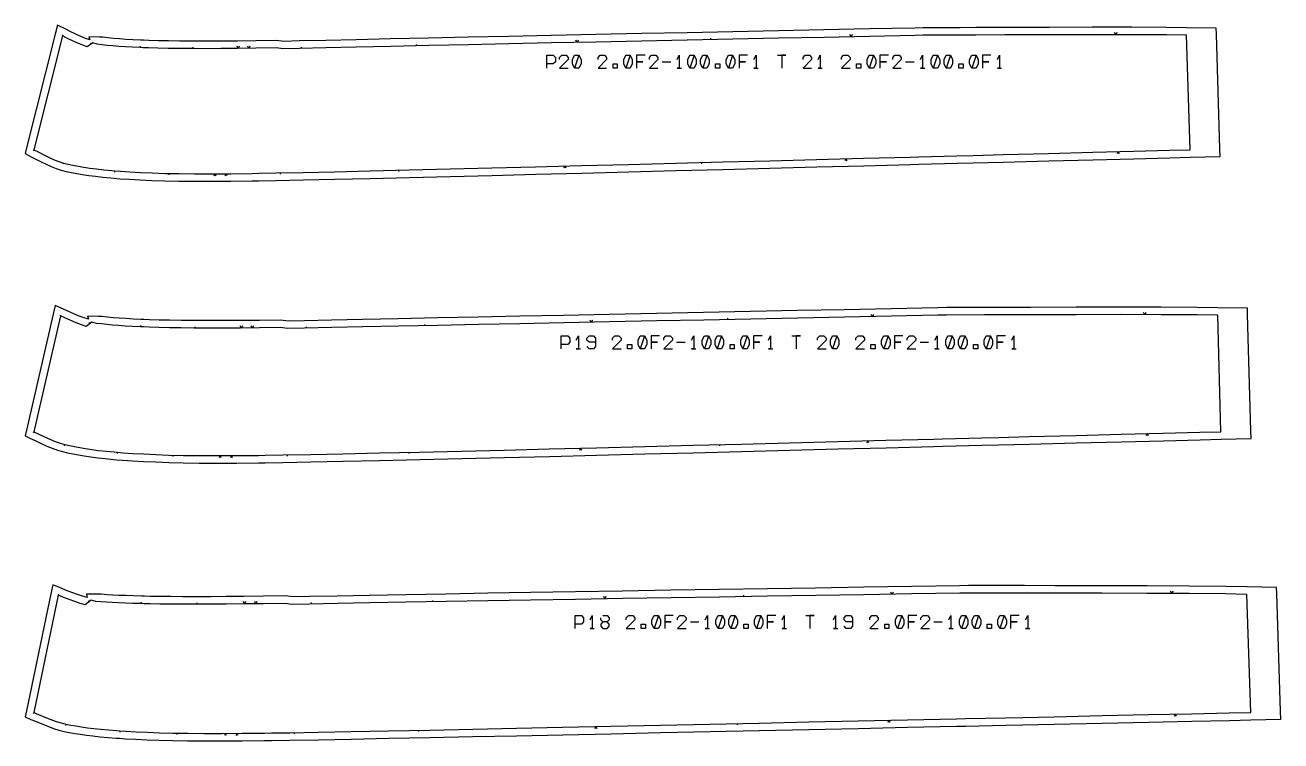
# Model space of a CAD drawing. Header units: metres. Extents: x -12 to 17699, y -154 to 17579.
# Drawn here: x -12 to 1669, y 7928 to 8886 of the extents above; entities that cross this region are included whole.
import ezdxf

# ---------------------------------------------------------------- set-up
doc = ezdxf.new("R2010")
doc.units = ezdxf.units.M

msp = doc.modelspace()

# ---------------------------------------------------------------- linework, layer by layer
at = {"layer": 'Marge'}
for points in [[(-4.631, 8710.421), (1.016, 8707.47), (8.975, 8703.418), (16.342, 8699.812), (23.315, 8696.675), (30.093, 8694.05), (36.776, 8691.97), (43.432, 8690.317), (50.314, 8688.875), (57.444, 8687.486), (65.176, 8686.142), (73.595, 8684.892), (82.677, 8683.72), (92.495, 8682.592), (103.226, 8681.53), (107.317, 8681.2), (115.037, 8680.579), (128.046, 8679.74), (142.347, 8678.976), (158.055, 8678.279), (175.298, 8677.694), (194.253, 8677.292), (215.131, 8677.087), (238.208, 8677.076), (263.799, 8677.254), (292.305, 8677.621), (301.143, 8677.775), (324.336, 8678.182), (360.755, 8678.936), (402.592, 8679.882), (450.216, 8681.005), (502.654, 8682.267), (557.267, 8683.604), (612.975, 8685.012), (671.613, 8686.527), (733.114, 8688.116), (796.132, 8689.74), (859.173, 8691.372), (922.011, 8693.01), (985, 8694.66), (1047.662, 8696.295), (1110.42, 8697.923), (1172.893, 8699.552), (1184.451, 8699.855), (1235.391, 8701.191), (1257.142, 8701.758), (1297.145, 8702.802), (1358.142, 8704.383), (1417.245, 8705.914), (1471.98, 8707.334), (1519.891, 8708.576), (1547.334, 8709.288), (1587.365, 8710.326), (1587.056, 8720.498), (1582.398, 8873.896), (1582.15, 8882.066), (1542.572, 8882.681), (1515.767, 8883.097), (1469.168, 8883.273), (1415.981, 8883.274), (1358.583, 8883.157), (1299.373, 8882.957), (1260.556, 8882.803), (1239.451, 8882.711), (1189.886, 8882.482), (1178.67, 8882.256), (1118.049, 8881.016), (1057.152, 8879.759), (996.346, 8878.517), (935.222, 8877.277), (874.244, 8876.027), (813.069, 8874.757), (751.917, 8873.479), (692.237, 8872.235), (635.333, 8871.049), (581.278, 8869.893), (528.285, 8868.733), (477.404, 8867.611), (431.201, 8866.586), (390.624, 8865.68), (355.326, 8864.896), (334.388, 8864.323), (324.62, 8865.541), (297.08, 8865.147), (272.391, 8864.852), (250.167, 8864.667), (230.095, 8864.599), (211.879, 8864.641), (195.275, 8864.761), (180.15, 8864.934), (166.448, 8865.177), (154.079, 8865.53), (146.56, 8865.846), (142.824, 8866.002), (132.622, 8866.5), (123.236, 8867.075), (114.583, 8867.672), (106.761, 8868.255), (99.617, 8868.939), (92.359, 8869.832), (88.05, 8869.947), (73.504, 8870.54), (74.806, 8866.542), (69.207, 8868.432), (62.999, 8870.979), (56.079, 8874.152), (48.489, 8877.819), (42.956, 8880.592), (31.828, 8886.17), (28.78, 8874.101), (-9.696, 8721.732), (-11.629, 8714.077)], [(-4.295, 8332.744), (1.611, 8329.936), (9.903, 8326.079), (17.555, 8322.641), (24.751, 8319.647), (31.69, 8317.135), (38.504, 8315.132), (45.286, 8313.522), (52.323, 8312.1), (59.636, 8310.721), (67.558, 8309.381), (76.18, 8308.127), (85.485, 8306.942), (95.551, 8305.795), (106.552, 8304.706), (110.737, 8304.364), (118.659, 8303.719), (131.997, 8302.836), (146.666, 8302.02), (162.779, 8301.265), (180.469, 8300.616), (199.916, 8300.143), (221.339, 8299.865), (245.022, 8299.78), (271.288, 8299.885), (300.549, 8300.184), (309.623, 8300.322), (333.428, 8300.684), (370.813, 8301.387), (413.76, 8302.291), (462.644, 8303.377), (516.47, 8304.607), (572.529, 8305.918), (629.713, 8307.316), (689.905, 8308.839), (753.031, 8310.435), (817.715, 8312.064), (882.424, 8313.704), (946.925, 8315.358), (1011.58, 8317.03), (1075.899, 8318.682), (1140.316, 8320.32), (1204.441, 8321.965), (1216.306, 8322.272), (1268.593, 8323.626), (1290.918, 8324.199), (1331.978, 8325.254), (1394.588, 8326.844), (1455.253, 8328.384), (1511.436, 8329.812), (1560.615, 8331.063), (1588.782, 8331.779), (1628.799, 8332.796), (1628.512, 8342.911), (1624.082, 8498.945), (1623.849, 8507.151), (1584.265, 8507.809), (1556.675, 8508.267), (1508.708, 8508.49), (1453.958, 8508.535), (1394.871, 8508.46), (1333.917, 8508.301), (1293.955, 8508.168), (1272.227, 8508.087), (1221.202, 8507.879), (1209.657, 8507.649), (1147.25, 8506.396), (1084.559, 8505.131), (1021.961, 8503.874), (959.038, 8502.617), (896.265, 8501.354), (833.29, 8500.077), (770.336, 8498.797), (708.899, 8497.549), (650.322, 8496.359), (594.678, 8495.212), (540.126, 8494.079), (487.749, 8492.989), (440.187, 8491.999), (398.419, 8491.133), (362.085, 8490.397), (340.496, 8489.861), (330.457, 8491.15), (302.106, 8490.829), (276.69, 8490.609), (253.81, 8490.498), (233.145, 8490.502), (214.39, 8490.609), (197.295, 8490.785), (181.724, 8491.006), (167.616, 8491.29), (154.876, 8491.679), (147.138, 8492.014), (143.28, 8492.18), (132.769, 8492.694), (123.099, 8493.28), (114.178, 8493.88), (106.106, 8494.456), (98.732, 8495.127), (91.248, 8496), (86.758, 8496.093), (71.869, 8496.515), (73.067, 8492.343), (67.185, 8494.193), (60.668, 8496.658), (53.412, 8499.702), (45.449, 8503.208), (39.65, 8505.848), (28.496, 8510.926), (25.759, 8498.98), (-9.748, 8344.009), (-11.539, 8336.19)], [(-3.891, 7956.737), (2.28, 7954.131), (10.944, 7950.562), (18.929, 7947.395), (26.413, 7944.66), (33.586, 7942.395), (40.582, 7940.619), (47.521, 7939.21), (54.731, 7937.971), (62.243, 7936.771), (70.367, 7935.613), (79.196, 7934.54), (88.727, 7933.533), (99.041, 7932.564), (110.306, 7931.653), (114.571, 7931.372), (122.696, 7930.839), (136.346, 7930.123), (151.364, 7929.471), (167.863, 7928.877), (185.971, 7928.381), (205.872, 7928.043), (227.795, 7927.876), (252.036, 7927.876), (278.925, 7928.038), (308.883, 7928.363), (318.165, 7928.499), (342.55, 7928.856), (380.837, 7929.516), (424.825, 7930.342), (474.9, 7931.321), (530.039, 7932.421), (587.465, 7933.586), (646.043, 7934.813), (707.704, 7936.132), (772.375, 7937.516), (838.642, 7938.931), (904.933, 7940.351), (971.011, 7941.777), (1037.247, 7943.215), (1103.141, 7944.639), (1169.136, 7946.056), (1234.83, 7947.475), (1246.983, 7947.739), (1300.55, 7948.902), (1323.423, 7949.396), (1365.488, 7950.305), (1429.63, 7951.681), (1491.781, 7953.015), (1549.337, 7954.251), (1599.719, 7955.333), (1628.577, 7955.952), (1668.679, 7956.813), (1668.341, 7967.245), (1663.221, 8125.353), (1662.966, 8133.218), (1623.454, 8134.056), (1595.129, 8134.657), (1545.885, 8135.105), (1489.677, 8135.399), (1429.015, 8135.587), (1366.437, 8135.695), (1325.409, 8135.744), (1303.103, 8135.761), (1250.717, 8135.788), (1238.864, 8135.603), (1174.798, 8134.59), (1110.442, 8133.557), (1046.183, 8132.541), (981.586, 8131.532), (917.144, 8130.509), (852.495, 8129.464), (787.87, 8128.408), (724.8, 8127.384), (664.664, 8126.407), (607.538, 8125.44), (551.536, 8124.456), (497.767, 8123.497), (448.939, 8122.615), (406.056, 8121.826), (368.749, 8121.128), (346.547, 8120.591), (336.247, 8121.92), (307.13, 8121.57), (281.023, 8121.287), (257.518, 8121.083), (236.285, 8120.966), (217.012, 8120.927), (199.447, 8120.932), (183.449, 8120.973), (168.95, 8121.075), (155.845, 8121.285), (147.898, 8121.496), (143.909, 8121.6), (133.091, 8121.922), (123.136, 8122.314), (113.944, 8122.722), (105.613, 8123.108), (97.999, 8123.589), (90.284, 8124.258), (85.603, 8124.22), (70.54, 8124.195), (71.462, 8119.823), (65.312, 8121.476), (58.502, 8123.71), (50.917, 8126.494), (42.589, 8129.72), (36.522, 8132.16), (25.444, 8136.616), (23.002, 8124.928), (-9.789, 7967.995), (-11.472, 7959.939)]]:
    msp.add_lwpolyline(points, close=True, dxfattribs=at)
at = {"layer": 'Patron'}
for points in [[(0, 8719.284), (5.647, 8716.333), (13.512, 8712.33), (20.737, 8708.795), (27.412, 8705.797), (33.685, 8703.383), (39.716, 8701.528), (45.819, 8700.029), (52.357, 8698.664), (59.354, 8697.302), (66.886, 8695.994), (75.061, 8694.784), (83.955, 8693.638), (93.634, 8692.527), (104.209, 8691.482), (108.119, 8691.168), (115.839, 8690.547), (128.688, 8689.72), (142.881, 8688.961), (158.498, 8688.269), (175.637, 8687.688), (194.465, 8687.289), (215.228, 8687.087), (238.213, 8687.076), (263.729, 8687.254), (292.177, 8687.62), (300.968, 8687.774), (324.161, 8688.18), (360.547, 8688.934), (402.366, 8689.88), (449.98, 8691.002), (502.413, 8692.264), (557.022, 8693.601), (612.722, 8695.009), (671.355, 8696.524), (732.855, 8698.113), (795.874, 8699.737), (858.914, 8701.368), (921.75, 8703.006), (984.738, 8704.657), (1047.401, 8706.292), (1110.161, 8707.92), (1172.633, 8709.548), (1184.189, 8709.851), (1235.129, 8711.187), (1256.882, 8711.755), (1296.884, 8712.798), (1357.883, 8714.379), (1416.986, 8715.911), (1471.72, 8717.33), (1519.632, 8718.573), (1547.075, 8719.284), (1542.417, 8872.682), (1515.729, 8873.097), (1469.168, 8873.273), (1416.002, 8873.274), (1358.616, 8873.157), (1299.413, 8872.957), (1260.599, 8872.803), (1239.497, 8872.711), (1190.088, 8872.484), (1178.874, 8872.258), (1118.255, 8871.019), (1057.356, 8869.761), (996.549, 8868.519), (935.427, 8867.279), (874.451, 8866.029), (813.278, 8864.759), (752.126, 8863.481), (692.446, 8862.237), (635.547, 8861.052), (581.496, 8859.895), (528.505, 8858.736), (477.626, 8857.614), (431.424, 8856.589), (390.846, 8855.683), (355.54, 8854.898), (333.038, 8854.415), (324.763, 8855.542), (297.199, 8855.148), (272.474, 8854.852), (250.2, 8854.667), (230.072, 8854.599), (211.807, 8854.641), (195.16, 8854.762), (179.972, 8854.936), (166.162, 8855.181), (153.659, 8855.539), (146.143, 8855.855), (142.336, 8856.014), (132.01, 8856.518), (122.548, 8857.098), (113.838, 8857.7), (105.802, 8858.301), (98.386, 8859.015), (91.503, 8859.869), (84.986, 8860.429), (79.171, 8862.3), (71.578, 8857.078), (65.4, 8859.185), (58.829, 8861.89), (51.727, 8865.148), (44.008, 8868.879), (38.475, 8871.652)], [(0, 8341.775), (5.906, 8338.966), (14.12, 8335.146), (21.652, 8331.764), (28.588, 8328.881), (35.079, 8326.543), (41.298, 8324.734), (47.577, 8323.256), (54.298, 8321.903), (61.487, 8320.548), (69.223, 8319.242), (77.617, 8318.023), (86.747, 8316.862), (96.682, 8315.731), (107.536, 8314.657), (111.548, 8314.331), (119.47, 8313.686), (132.657, 8312.814), (147.221, 8312.004), (163.247, 8311.254), (180.835, 8310.609), (200.159, 8310.14), (221.468, 8309.865), (245.058, 8309.78), (271.248, 8309.885), (300.447, 8310.183), (309.47, 8310.32), (333.276, 8310.683), (370.625, 8311.385), (413.549, 8312.289), (462.422, 8313.375), (516.242, 8314.604), (572.295, 8315.915), (629.468, 8317.313), (689.652, 8318.836), (752.778, 8320.432), (817.463, 8322.061), (882.17, 8323.701), (946.668, 8325.354), (1011.321, 8327.027), (1075.642, 8328.679), (1140.061, 8330.317), (1204.185, 8331.962), (1216.047, 8332.269), (1268.334, 8333.623), (1290.662, 8334.196), (1331.722, 8335.25), (1394.334, 8336.841), (1455, 8338.381), (1511.181, 8339.809), (1560.36, 8341.06), (1588.528, 8341.776), (1584.099, 8497.81), (1556.629, 8498.267), (1508.7, 8498.49), (1453.971, 8498.535), (1394.897, 8498.46), (1333.95, 8498.301), (1293.992, 8498.168), (1272.268, 8498.087), (1221.401, 8497.881), (1209.857, 8497.651), (1147.452, 8496.398), (1084.759, 8495.133), (1022.161, 8493.876), (959.239, 8492.619), (896.468, 8491.356), (833.493, 8490.08), (770.539, 8488.799), (709.102, 8487.551), (650.528, 8486.361), (594.886, 8485.215), (540.334, 8484.081), (487.957, 8482.991), (440.394, 8482.001), (398.621, 8481.135), (362.276, 8480.399), (339.111, 8479.957), (330.57, 8481.151), (302.193, 8480.829), (276.739, 8480.609), (253.808, 8480.498), (233.088, 8480.502), (214.287, 8480.609), (197.153, 8480.786), (181.522, 8481.008), (167.311, 8481.295), (154.443, 8481.688), (146.708, 8482.024), (142.79, 8482.192), (132.164, 8482.713), (122.427, 8483.302), (113.464, 8483.906), (105.196, 8484.498), (97.562, 8485.196), (90.474, 8486.03), (83.768, 8486.551), (77.759, 8488.434), (70.043, 8482.811), (63.638, 8484.843), (56.798, 8487.437), (49.382, 8490.55), (41.305, 8494.107), (35.507, 8496.747)], [(0, 7965.949), (6.171, 7963.343), (14.752, 7959.809), (22.614, 7956.691), (29.842, 7954.053), (36.584, 7951.935), (43.019, 7950.318), (49.496, 7949.013), (56.418, 7947.827), (63.819, 7946.646), (71.776, 7945.514), (80.401, 7944.467), (89.777, 7943.478), (99.975, 7942.521), (111.111, 7941.621), (115.226, 7941.351), (123.351, 7940.818), (136.869, 7940.109), (151.797, 7939.461), (168.222, 7938.871), (186.244, 7938.378), (206.041, 7938.042), (227.871, 7937.876), (252.036, 7937.876), (278.864, 7938.038), (308.775, 7938.363), (318.018, 7938.498), (342.404, 7938.855), (380.664, 7939.515), (424.637, 7940.34), (474.704, 7941.319), (529.839, 7942.419), (587.263, 7943.584), (645.834, 7944.811), (707.49, 7946.13), (772.161, 7947.514), (838.428, 7948.928), (904.719, 7950.349), (970.795, 7951.775), (1037.03, 7953.213), (1102.925, 7954.637), (1168.921, 7956.054), (1234.614, 7957.472), (1246.766, 7957.736), (1300.333, 7958.899), (1323.207, 7959.394), (1365.272, 7960.303), (1429.416, 7961.679), (1491.566, 7963.012), (1549.122, 7964.248), (1599.505, 7965.33), (1628.362, 7965.95), (1623.242, 8124.058), (1595.039, 8124.658), (1545.833, 8125.105), (1489.646, 8125.399), (1428.997, 8125.587), (1366.425, 8125.695), (1325.401, 8125.744), (1303.097, 8125.761), (1250.873, 8125.789), (1239.022, 8125.604), (1174.959, 8124.591), (1110.6, 8123.558), (1046.339, 8122.542), (981.745, 8121.533), (917.306, 8120.51), (852.658, 8119.465), (788.032, 8118.409), (724.963, 8117.385), (664.833, 8116.408), (607.713, 8115.441), (551.714, 8114.457), (497.948, 8113.499), (449.123, 8112.617), (406.243, 8111.827), (368.935, 8111.13), (345.158, 8110.688), (336.367, 8111.921), (307.238, 8111.57), (281.11, 8111.287), (257.573, 8111.083), (236.306, 8110.966), (217.008, 8110.927), (199.422, 8110.933), (183.378, 8110.973), (168.79, 8111.077), (155.579, 8111.288), (147.635, 8111.499), (143.612, 8111.605), (132.697, 8111.93), (122.692, 8112.323), (113.479, 8112.733), (104.978, 8113.128), (97.124, 8113.627), (89.824, 8114.269), (82.919, 8114.587), (76.702, 8116.319), (68.845, 8110.172), (62.188, 8111.977), (55.054, 8114.323), (47.304, 8117.17), (38.858, 8120.442), (32.79, 8122.883)]]:
    msp.add_lwpolyline(points, close=True, dxfattribs=at)
at = {"layer": 'Repers points'}
for p, q in [((38.475, 8871.652), (39.282, 8873.261)), ((76.622, 8860.547), (75.602, 8862.03)), ((76.622, 8860.547), (75.602, 8862.03)), ((142.873, 8855.992), (142.948, 8857.79)), ((213.425, 8854.637), (213.429, 8856.437)), ((358.235, 8854.958), (358.195, 8856.757)), ((512.045, 8858.373), (512.005, 8860.172)), ((905.897, 8866.674), (905.86, 8868.473)), ((0, 8719.284), (-0.834, 8717.689)), ((39.705, 8701.531), (39.176, 8699.811)), ((39.705, 8701.531), (39.176, 8699.811)), ((108.092, 8691.17), (107.947, 8689.375)), ((180.629, 8687.583), (180.591, 8685.783)), ((329.761, 8688.296), (329.798, 8686.497)), ((488.084, 8691.919), (488.127, 8690.12)), ((893.461, 8702.269), (893.508, 8700.469)), ((35.507, 8496.747), (36.253, 8498.385)), ((75.137, 8486.523), (74.076, 8487.978)), ((75.137, 8486.523), (74.076, 8487.978)), ((928.719, 8492.004), (928.683, 8493.804)), ((143.296, 8482.17), (143.374, 8483.969)), ((215.91, 8480.6), (215.92, 8482.4)), ((364.964, 8480.453), (364.927, 8482.253)), ((523.294, 8483.726), (523.257, 8485.526)), ((0, 8341.776), (-0.773, 8340.15)), ((41.288, 8324.737), (40.785, 8323.008)), ((41.288, 8324.737), (40.785, 8323.008)), ((917.659, 8324.611), (917.705, 8322.811)), ((111.524, 8314.333), (111.378, 8312.539)), ((185.965, 8310.485), (185.921, 8308.685)), ((339.035, 8310.791), (339.069, 8308.991)), ((501.549, 8314.269), (501.59, 8312.469)), ((32.79, 8122.883), (33.462, 8124.553)), ((534.003, 8114.142), (533.971, 8115.941)), ((950.185, 8121.032), (950.156, 8122.832)), ((73.941, 8114.159), (72.832, 8115.577)), ((73.941, 8114.159), (72.832, 8115.577)), ((143.948, 8111.596), (143.995, 8113.395)), ((218.491, 8110.93), (218.488, 8112.73)), ((371.478, 8111.177), (371.445, 8112.977)), ((0, 7965.949), (-0.7, 7964.291)), ((43.011, 7950.32), (42.572, 7948.574)), ((43.011, 7950.32), (42.572, 7948.574)), ((941.117, 7951.135), (941.155, 7949.335)), ((115.206, 7941.352), (115.088, 7939.556)), ((191.508, 7938.288), (191.477, 7936.489)), ((348.319, 7938.957), (348.35, 7937.157)), ((514.81, 7942.119), (514.845, 7940.32))]:
    msp.add_line(p, q, dxfattribs=at)
at = {"layer": 'Repers suspente'}
for p, q in [((1093.582, 8870.509), (1092.021, 8873.478)), ((1095.02, 8873.54), (1093.582, 8870.509)), ((1447.638, 8873.273), (1446.138, 8876.273)), ((1449.138, 8876.273), (1447.638, 8873.273)), ((273.447, 8854.864), (271.911, 8857.846)), ((274.911, 8857.882), (273.447, 8854.864)), ((287.8, 8855.035), (286.264, 8858.017)), ((289.264, 8858.053), (287.8, 8855.035)), ((726.983, 8862.957), (725.42, 8865.925)), ((728.42, 8865.988), (726.983, 8862.957)), ((1086.634, 8707.309), (1085.212, 8704.272)), ((1088.211, 8704.349), (1086.634, 8707.309)), ((1450.989, 8716.792), (1449.567, 8713.755)), ((1452.566, 8713.832), (1450.989, 8716.792)), ((257.181, 8687.209), (255.701, 8684.198)), ((258.701, 8684.219), (257.181, 8687.209)), ((710.763, 8697.542), (709.341, 8694.504)), ((712.34, 8694.582), (710.763, 8697.542)), ((242.406, 8687.106), (240.927, 8684.095)), ((243.927, 8684.116), (242.406, 8687.106)), ((745.998, 8488.3), (744.437, 8491.269)), ((747.436, 8491.33), (745.998, 8488.3)), ((1121.919, 8495.883), (1120.359, 8498.852)), ((1123.359, 8498.913), (1121.919, 8495.883)), ((1486.376, 8498.508), (1484.879, 8501.509)), ((1487.879, 8501.507), (1486.376, 8498.508)), ((277.691, 8480.617), (276.165, 8483.604)), ((279.165, 8483.63), (277.691, 8480.617)), ((292.465, 8480.745), (290.939, 8483.732)), ((293.939, 8483.758), (292.465, 8480.745)), ((1489.947, 8339.269), (1488.524, 8336.232)), ((1491.523, 8336.308), (1489.947, 8339.269)), ((731.612, 8319.897), (730.188, 8316.86)), ((733.187, 8316.936), (731.612, 8319.897)), ((1115.946, 8329.704), (1114.523, 8326.667)), ((1117.522, 8326.743), (1115.946, 8329.704)), ((249.37, 8309.798), (247.882, 8306.792)), ((250.882, 8306.804), (249.37, 8309.798)), ((264.534, 8309.858), (263.047, 8306.852)), ((266.046, 8306.865), (264.534, 8309.858)), ((764.102, 8118.021), (762.554, 8120.996)), ((765.553, 8121.045), (764.102, 8118.021)), ((1148.513, 8124.166), (1146.965, 8127.142)), ((1149.964, 8127.19), (1148.513, 8124.166)), ((1522.622, 8125.226), (1521.137, 8128.234)), ((1524.137, 8128.218), (1522.622, 8125.226)), ((281.901, 8111.296), (280.369, 8114.279)), ((283.369, 8114.312), (281.901, 8111.296)), ((297.065, 8111.46), (295.533, 8114.444)), ((298.532, 8114.476), (297.065, 8111.46)), ((1144.265, 7955.524), (1142.83, 7952.493)), ((1145.829, 7952.557), (1144.265, 7955.524)), ((1527.434, 7963.783), (1525.999, 7960.751)), ((1528.998, 7960.816), (1527.434, 7963.783)), ((256.465, 7937.903), (254.983, 7934.894)), ((257.983, 7934.912), (256.465, 7937.903)), ((271.999, 7937.997), (270.517, 7934.988)), ((273.517, 7935.006), (271.999, 7937.997)), ((752.033, 7947.083), (750.598, 7944.052)), ((753.597, 7944.116), (752.033, 7947.083))]:
    msp.add_line(p, q, dxfattribs=at)
at = {"layer": 'Text'}
for p, q in [((686.479, 8828.645), (686.479, 8845.787)), ((686.479, 8845.787), (695.05, 8845.787)), ((695.05, 8845.787), (697.907, 8842.93)), ((697.907, 8842.93), (697.907, 8837.216)), ((703.621, 8842.93), (706.479, 8845.787)), ((703.621, 8840.073), (703.621, 8842.93)), ((715.05, 8840.073), (703.621, 8828.645)), ((706.479, 8845.787), (712.193, 8845.787)), ((712.193, 8845.787), (715.05, 8842.93)), ((715.05, 8842.93), (715.05, 8840.073)), ((720.764, 8840.073), (723.621, 8845.787)), ((720.764, 8834.359), (720.764, 8840.073)), ((723.621, 8845.787), (729.336, 8845.787)), ((729.336, 8845.787), (723.621, 8828.645)), ((729.336, 8845.787), (732.193, 8840.073)), ((732.193, 8840.073), (732.193, 8834.359)), ((755.05, 8842.93), (757.907, 8845.787)), ((755.05, 8840.073), (755.05, 8842.93)), ((766.479, 8840.073), (755.05, 8828.645)), ((757.907, 8845.787), (763.621, 8845.787)), ((763.621, 8845.787), (766.479, 8842.93)), ((766.479, 8842.93), (766.479, 8840.073)), ((789.336, 8840.073), (792.193, 8845.787)), ((789.336, 8834.359), (789.336, 8840.073)), ((792.193, 8845.787), (797.907, 8845.787)), ((797.907, 8845.787), (792.193, 8828.645)), ((797.907, 8845.787), (800.764, 8840.073)), ((800.764, 8840.073), (800.764, 8834.359)), ((817.907, 8845.787), (806.479, 8845.787)), ((806.479, 8845.787), (806.479, 8837.216)), ((823.621, 8842.93), (826.479, 8845.787)), ((823.621, 8840.073), (823.621, 8842.93)), ((835.05, 8840.073), (823.621, 8828.645)), ((826.479, 8845.787), (832.193, 8845.787)), ((832.193, 8845.787), (835.05, 8842.93)), ((835.05, 8842.93), (835.05, 8840.073)), ((860.764, 8840.073), (863.621, 8845.787)), ((863.621, 8845.787), (863.621, 8828.645)), ((875.05, 8840.073), (877.907, 8845.787)), ((875.05, 8834.359), (875.05, 8840.073)), ((877.907, 8845.787), (883.621, 8845.787)), ((883.621, 8845.787), (877.907, 8828.645)), ((883.621, 8845.787), (886.479, 8840.073)), ((886.479, 8840.073), (886.479, 8834.359)), ((892.193, 8840.073), (895.05, 8845.787)), ((892.193, 8834.359), (892.193, 8840.073)), ((895.05, 8845.787), (900.764, 8845.787)), ((900.764, 8845.787), (895.05, 8828.645)), ((900.764, 8845.787), (903.621, 8840.073)), ((903.621, 8840.073), (903.621, 8834.359)), ((926.479, 8840.073), (929.336, 8845.787)), ((926.479, 8834.359), (926.479, 8840.073)), ((929.336, 8845.787), (935.05, 8845.787)), ((935.05, 8845.787), (929.336, 8828.645)), ((935.05, 8845.787), (937.907, 8840.073)), ((937.907, 8840.073), (937.907, 8834.359)), ((955.05, 8845.787), (943.621, 8845.787)), ((943.621, 8845.787), (943.621, 8837.216)), ((963.621, 8840.073), (966.479, 8845.787)), ((966.479, 8845.787), (966.479, 8828.645)), ((995.05, 8845.787), (1006.479, 8845.787)), ((1006.479, 8845.787), (1000.764, 8845.787)), ((1000.764, 8845.787), (1000.764, 8828.645)), ((1029.336, 8842.93), (1032.193, 8845.787)), ((1029.336, 8840.073), (1029.336, 8842.93)), ((1040.764, 8840.073), (1029.336, 8828.645)), ((1032.193, 8845.787), (1037.907, 8845.787)), ((1037.907, 8845.787), (1040.764, 8842.93)), ((1040.764, 8842.93), (1040.764, 8840.073)), ((1049.336, 8840.073), (1052.193, 8845.787)), ((1052.193, 8845.787), (1052.193, 8828.645)), ((1080.764, 8842.93), (1083.621, 8845.787)), ((1080.764, 8840.073), (1080.764, 8842.93)), ((1092.193, 8840.073), (1080.764, 8828.645)), ((1083.621, 8845.787), (1089.336, 8845.787)), ((1089.336, 8845.787), (1092.193, 8842.93)), ((1092.193, 8842.93), (1092.193, 8840.073)), ((1115.05, 8840.073), (1117.907, 8845.787)), ((1115.05, 8834.359), (1115.05, 8840.073)), ((1117.907, 8845.787), (1123.621, 8845.787)), ((1123.621, 8845.787), (1117.907, 8828.645)), ((1123.621, 8845.787), (1126.479, 8840.073)), ((1126.479, 8840.073), (1126.479, 8834.359)), ((1143.621, 8845.787), (1132.193, 8845.787)), ((1132.193, 8845.787), (1132.193, 8837.216)), ((1149.336, 8842.93), (1152.193, 8845.787)), ((1149.336, 8840.073), (1149.336, 8842.93)), ((1160.764, 8840.073), (1149.336, 8828.645)), ((1152.193, 8845.787), (1157.907, 8845.787)), ((1157.907, 8845.787), (1160.764, 8842.93)), ((1160.764, 8842.93), (1160.764, 8840.073)), ((1186.479, 8840.073), (1189.336, 8845.787)), ((1189.336, 8845.787), (1189.336, 8828.645)), ((1200.764, 8840.073), (1203.621, 8845.787)), ((1200.764, 8834.359), (1200.764, 8840.073)), ((1203.621, 8845.787), (1209.336, 8845.787)), ((1209.336, 8845.787), (1203.621, 8828.645)), ((1209.336, 8845.787), (1212.193, 8840.073)), ((1212.193, 8840.073), (1212.193, 8834.359)), ((1217.907, 8840.073), (1220.764, 8845.787)), ((1217.907, 8834.359), (1217.907, 8840.073)), ((1220.764, 8845.787), (1226.479, 8845.787)), ((1226.479, 8845.787), (1220.764, 8828.645)), ((1226.479, 8845.787), (1229.336, 8840.073)), ((1229.336, 8840.073), (1229.336, 8834.359)), ((1252.193, 8840.073), (1255.05, 8845.787)), ((1252.193, 8834.359), (1252.193, 8840.073)), ((1255.05, 8845.787), (1260.764, 8845.787)), ((1260.764, 8845.787), (1255.05, 8828.645)), ((1260.764, 8845.787), (1263.621, 8840.073)), ((1263.621, 8840.073), (1263.621, 8834.359)), ((1280.764, 8845.787), (1269.336, 8845.787)), ((1269.336, 8845.787), (1269.336, 8837.216)), ((1289.336, 8840.073), (1292.193, 8845.787)), ((1292.193, 8845.787), (1292.193, 8828.645)), ((695.05, 8834.359), (686.479, 8834.359)), ((697.907, 8837.216), (695.05, 8834.359)), ((703.621, 8828.645), (715.05, 8828.645)), ((723.621, 8828.645), (720.764, 8834.359)), ((729.336, 8828.645), (723.621, 8828.645)), ((732.193, 8834.359), (729.336, 8828.645)), ((755.05, 8828.645), (766.479, 8828.645)), ((775.05, 8834.359), (780.764, 8834.359)), ((775.05, 8828.645), (775.05, 8834.359)), ((780.764, 8828.645), (775.05, 8828.645)), ((780.764, 8834.359), (780.764, 8828.645)), ((792.193, 8828.645), (789.336, 8834.359)), ((797.907, 8828.645), (792.193, 8828.645)), ((800.764, 8834.359), (797.907, 8828.645)), ((806.479, 8837.216), (815.05, 8837.216)), ((815.05, 8837.216), (806.479, 8837.216)), ((806.479, 8837.216), (806.479, 8828.645)), ((823.621, 8828.645), (835.05, 8828.645)), ((840.764, 8837.216), (852.193, 8837.216)), ((863.621, 8828.645), (860.764, 8828.645)), ((860.764, 8828.645), (866.479, 8828.645)), ((877.907, 8828.645), (875.05, 8834.359)), ((883.621, 8828.645), (877.907, 8828.645)), ((886.479, 8834.359), (883.621, 8828.645)), ((895.05, 8828.645), (892.193, 8834.359)), ((900.764, 8828.645), (895.05, 8828.645)), ((903.621, 8834.359), (900.764, 8828.645)), ((912.193, 8834.359), (917.907, 8834.359)), ((912.193, 8828.645), (912.193, 8834.359)), ((917.907, 8828.645), (912.193, 8828.645)), ((917.907, 8834.359), (917.907, 8828.645)), ((929.336, 8828.645), (926.479, 8834.359)), ((935.05, 8828.645), (929.336, 8828.645)), ((937.907, 8834.359), (935.05, 8828.645)), ((943.621, 8837.216), (952.193, 8837.216)), ((952.193, 8837.216), (943.621, 8837.216)), ((943.621, 8837.216), (943.621, 8828.645)), ((966.479, 8828.645), (963.621, 8828.645)), ((963.621, 8828.645), (969.336, 8828.645)), ((1029.336, 8828.645), (1040.764, 8828.645)), ((1052.193, 8828.645), (1049.336, 8828.645)), ((1049.336, 8828.645), (1055.05, 8828.645)), ((1080.764, 8828.645), (1092.193, 8828.645)), ((1100.764, 8834.359), (1106.479, 8834.359)), ((1100.764, 8828.645), (1100.764, 8834.359)), ((1106.479, 8828.645), (1100.764, 8828.645)), ((1106.479, 8834.359), (1106.479, 8828.645)), ((1117.907, 8828.645), (1115.05, 8834.359)), ((1123.621, 8828.645), (1117.907, 8828.645)), ((1126.479, 8834.359), (1123.621, 8828.645)), ((1132.193, 8837.216), (1140.764, 8837.216)), ((1140.764, 8837.216), (1132.193, 8837.216)), ((1132.193, 8837.216), (1132.193, 8828.645)), ((1149.336, 8828.645), (1160.764, 8828.645)), ((1166.479, 8837.216), (1177.907, 8837.216)), ((1189.336, 8828.645), (1186.479, 8828.645)), ((1186.479, 8828.645), (1192.193, 8828.645)), ((1203.621, 8828.645), (1200.764, 8834.359)), ((1209.336, 8828.645), (1203.621, 8828.645)), ((1212.193, 8834.359), (1209.336, 8828.645)), ((1220.764, 8828.645), (1217.907, 8834.359)), ((1226.479, 8828.645), (1220.764, 8828.645)), ((1229.336, 8834.359), (1226.479, 8828.645)), ((1237.907, 8834.359), (1243.621, 8834.359)), ((1237.907, 8828.645), (1237.907, 8834.359)), ((1243.621, 8828.645), (1237.907, 8828.645)), ((1243.621, 8834.359), (1243.621, 8828.645)), ((1255.05, 8828.645), (1252.193, 8834.359)), ((1260.764, 8828.645), (1255.05, 8828.645)), ((1263.621, 8834.359), (1260.764, 8828.645)), ((1269.336, 8837.216), (1277.907, 8837.216)), ((1277.907, 8837.216), (1269.336, 8837.216)), ((1269.336, 8837.216), (1269.336, 8828.645)), ((1292.193, 8828.645), (1289.336, 8828.645)), ((1289.336, 8828.645), (1295.05, 8828.645)), ((705.852, 8452.953), (705.852, 8470.096)), ((705.852, 8470.096), (714.423, 8470.096)), ((714.423, 8470.096), (717.281, 8467.239)), ((725.852, 8464.382), (728.709, 8470.096)), ((728.709, 8470.096), (728.709, 8452.953)), ((740.138, 8467.239), (742.995, 8470.096)), ((742.995, 8470.096), (748.709, 8470.096)), ((748.709, 8470.096), (751.566, 8467.239)), ((774.423, 8467.239), (777.281, 8470.096)), ((777.281, 8470.096), (782.995, 8470.096)), ((782.995, 8470.096), (785.852, 8467.239)), ((808.709, 8464.382), (811.566, 8470.096)), ((811.566, 8470.096), (817.281, 8470.096)), ((817.281, 8470.096), (811.566, 8452.953)), ((817.281, 8470.096), (820.138, 8464.382)), ((837.281, 8470.096), (825.852, 8470.096)), ((825.852, 8470.096), (825.852, 8461.525)), ((842.995, 8467.239), (845.852, 8470.096)), ((845.852, 8470.096), (851.566, 8470.096)), ((851.566, 8470.096), (854.423, 8467.239)), ((880.138, 8464.382), (882.995, 8470.096)), ((882.995, 8470.096), (882.995, 8452.953)), ((894.423, 8464.382), (897.281, 8470.096)), ((897.281, 8470.096), (902.995, 8470.096)), ((902.995, 8470.096), (897.281, 8452.953)), ((902.995, 8470.096), (905.852, 8464.382)), ((911.566, 8464.382), (914.423, 8470.096)), ((914.423, 8470.096), (920.138, 8470.096)), ((920.138, 8470.096), (914.423, 8452.953)), ((920.138, 8470.096), (922.995, 8464.382)), ((945.852, 8464.382), (948.709, 8470.096)), ((948.709, 8470.096), (954.423, 8470.096)), ((954.423, 8470.096), (948.709, 8452.953)), ((954.423, 8470.096), (957.281, 8464.382)), ((974.423, 8470.096), (962.995, 8470.096)), ((962.995, 8470.096), (962.995, 8461.525)), ((982.995, 8464.382), (985.852, 8470.096)), ((985.852, 8470.096), (985.852, 8452.953)), ((1014.423, 8470.096), (1025.852, 8470.096)), ((1025.852, 8470.096), (1020.138, 8470.096)), ((1020.138, 8470.096), (1020.138, 8452.953)), ((1048.709, 8467.239), (1051.566, 8470.096)), ((1051.566, 8470.096), (1057.281, 8470.096)), ((1057.281, 8470.096), (1060.138, 8467.239)), ((1065.852, 8464.382), (1068.709, 8470.096)), ((1068.709, 8470.096), (1074.423, 8470.096)), ((1074.423, 8470.096), (1068.709, 8452.953)), ((1074.423, 8470.096), (1077.281, 8464.382)), ((1100.138, 8467.239), (1102.995, 8470.096)), ((1102.995, 8470.096), (1108.709, 8470.096)), ((1108.709, 8470.096), (1111.566, 8467.239)), ((1134.423, 8464.382), (1137.281, 8470.096)), ((1137.281, 8470.096), (1142.995, 8470.096)), ((1142.995, 8470.096), (1137.281, 8452.953)), ((1142.995, 8470.096), (1145.852, 8464.382)), ((1162.995, 8470.096), (1151.566, 8470.096)), ((1151.566, 8470.096), (1151.566, 8461.525)), ((1168.709, 8467.239), (1171.566, 8470.096)), ((1171.566, 8470.096), (1177.281, 8470.096)), ((1177.281, 8470.096), (1180.138, 8467.239)), ((1205.852, 8464.382), (1208.709, 8470.096)), ((1208.709, 8470.096), (1208.709, 8452.953)), ((1220.138, 8464.382), (1222.995, 8470.096)), ((1222.995, 8470.096), (1228.709, 8470.096)), ((1228.709, 8470.096), (1222.995, 8452.953)), ((1228.709, 8470.096), (1231.566, 8464.382)), ((1237.281, 8464.382), (1240.138, 8470.096)), ((1240.138, 8470.096), (1245.852, 8470.096)), ((1245.852, 8470.096), (1240.138, 8452.953)), ((1245.852, 8470.096), (1248.709, 8464.382)), ((1271.566, 8464.382), (1274.423, 8470.096)), ((1274.423, 8470.096), (1280.138, 8470.096)), ((1280.138, 8470.096), (1274.423, 8452.953)), ((1280.138, 8470.096), (1282.995, 8464.382)), ((1300.138, 8470.096), (1288.709, 8470.096)), ((1288.709, 8470.096), (1288.709, 8461.525)), ((1308.709, 8464.382), (1311.566, 8470.096)), ((1311.566, 8470.096), (1311.566, 8452.953)), ((714.423, 8458.667), (705.852, 8458.667)), ((717.281, 8461.525), (714.423, 8458.667)), ((717.281, 8467.239), (717.281, 8461.525)), ((728.709, 8452.953), (725.852, 8452.953)), ((725.852, 8452.953), (731.566, 8452.953)), ((740.138, 8464.382), (740.138, 8467.239)), ((742.995, 8461.525), (740.138, 8464.382)), ((742.995, 8452.953), (740.138, 8455.81)), ((751.566, 8461.525), (742.995, 8461.525)), ((748.709, 8452.953), (742.995, 8452.953)), ((751.566, 8455.81), (748.709, 8452.953)), ((751.566, 8467.239), (751.566, 8455.81)), ((774.423, 8464.382), (774.423, 8467.239)), ((785.852, 8464.382), (774.423, 8452.953)), ((774.423, 8452.953), (785.852, 8452.953)), ((785.852, 8467.239), (785.852, 8464.382)), ((794.423, 8458.667), (800.138, 8458.667)), ((794.423, 8452.953), (794.423, 8458.667)), ((800.138, 8452.953), (794.423, 8452.953)), ((800.138, 8458.667), (800.138, 8452.953)), ((808.709, 8458.667), (808.709, 8464.382)), ((811.566, 8452.953), (808.709, 8458.667)), ((817.281, 8452.953), (811.566, 8452.953)), ((820.138, 8458.667), (817.281, 8452.953)), ((820.138, 8464.382), (820.138, 8458.667)), ((825.852, 8461.525), (834.423, 8461.525)), ((834.423, 8461.525), (825.852, 8461.525)), ((825.852, 8461.525), (825.852, 8452.953)), ((842.995, 8464.382), (842.995, 8467.239)), ((854.423, 8464.382), (842.995, 8452.953)), ((842.995, 8452.953), (854.423, 8452.953)), ((854.423, 8467.239), (854.423, 8464.382)), ((860.138, 8461.525), (871.566, 8461.525)), ((882.995, 8452.953), (880.138, 8452.953)), ((880.138, 8452.953), (885.852, 8452.953)), ((894.423, 8458.667), (894.423, 8464.382)), ((897.281, 8452.953), (894.423, 8458.667)), ((902.995, 8452.953), (897.281, 8452.953)), ((905.852, 8458.667), (902.995, 8452.953)), ((905.852, 8464.382), (905.852, 8458.667)), ((911.566, 8458.667), (911.566, 8464.382)), ((914.423, 8452.953), (911.566, 8458.667)), ((920.138, 8452.953), (914.423, 8452.953)), ((922.995, 8458.667), (920.138, 8452.953)), ((922.995, 8464.382), (922.995, 8458.667)), ((931.566, 8458.667), (937.281, 8458.667)), ((931.566, 8452.953), (931.566, 8458.667)), ((937.281, 8452.953), (931.566, 8452.953)), ((937.281, 8458.667), (937.281, 8452.953)), ((945.852, 8458.667), (945.852, 8464.382)), ((948.709, 8452.953), (945.852, 8458.667)), ((954.423, 8452.953), (948.709, 8452.953)), ((957.281, 8458.667), (954.423, 8452.953)), ((957.281, 8464.382), (957.281, 8458.667)), ((962.995, 8461.525), (971.566, 8461.525)), ((971.566, 8461.525), (962.995, 8461.525)), ((962.995, 8461.525), (962.995, 8452.953)), ((985.852, 8452.953), (982.995, 8452.953)), ((982.995, 8452.953), (988.709, 8452.953)), ((1048.709, 8464.382), (1048.709, 8467.239)), ((1060.138, 8464.382), (1048.709, 8452.953)), ((1048.709, 8452.953), (1060.138, 8452.953)), ((1060.138, 8467.239), (1060.138, 8464.382)), ((1065.852, 8458.667), (1065.852, 8464.382)), ((1068.709, 8452.953), (1065.852, 8458.667)), ((1074.423, 8452.953), (1068.709, 8452.953)), ((1077.281, 8458.667), (1074.423, 8452.953)), ((1077.281, 8464.382), (1077.281, 8458.667)), ((1100.138, 8464.382), (1100.138, 8467.239)), ((1111.566, 8464.382), (1100.138, 8452.953)), ((1100.138, 8452.953), (1111.566, 8452.953)), ((1111.566, 8467.239), (1111.566, 8464.382)), ((1120.138, 8458.667), (1125.852, 8458.667)), ((1120.138, 8452.953), (1120.138, 8458.667)), ((1125.852, 8452.953), (1120.138, 8452.953)), ((1125.852, 8458.667), (1125.852, 8452.953)), ((1134.423, 8458.667), (1134.423, 8464.382)), ((1137.281, 8452.953), (1134.423, 8458.667)), ((1142.995, 8452.953), (1137.281, 8452.953)), ((1145.852, 8458.667), (1142.995, 8452.953)), ((1145.852, 8464.382), (1145.852, 8458.667)), ((1151.566, 8461.525), (1160.138, 8461.525)), ((1160.138, 8461.525), (1151.566, 8461.525)), ((1151.566, 8461.525), (1151.566, 8452.953)), ((1168.709, 8464.382), (1168.709, 8467.239)), ((1180.138, 8464.382), (1168.709, 8452.953)), ((1168.709, 8452.953), (1180.138, 8452.953)), ((1180.138, 8467.239), (1180.138, 8464.382)), ((1185.852, 8461.525), (1197.281, 8461.525)), ((1208.709, 8452.953), (1205.852, 8452.953)), ((1205.852, 8452.953), (1211.566, 8452.953)), ((1220.138, 8458.667), (1220.138, 8464.382)), ((1222.995, 8452.953), (1220.138, 8458.667)), ((1228.709, 8452.953), (1222.995, 8452.953)), ((1231.566, 8458.667), (1228.709, 8452.953)), ((1231.566, 8464.382), (1231.566, 8458.667)), ((1237.281, 8458.667), (1237.281, 8464.382)), ((1240.138, 8452.953), (1237.281, 8458.667)), ((1245.852, 8452.953), (1240.138, 8452.953)), ((1248.709, 8458.667), (1245.852, 8452.953)), ((1248.709, 8464.382), (1248.709, 8458.667)), ((1257.281, 8458.667), (1262.995, 8458.667)), ((1257.281, 8452.953), (1257.281, 8458.667)), ((1262.995, 8452.953), (1257.281, 8452.953)), ((1262.995, 8458.667), (1262.995, 8452.953)), ((1271.566, 8458.667), (1271.566, 8464.382)), ((1274.423, 8452.953), (1271.566, 8458.667)), ((1280.138, 8452.953), (1274.423, 8452.953)), ((1282.995, 8458.667), (1280.138, 8452.953)), ((1282.995, 8464.382), (1282.995, 8458.667)), ((1288.709, 8461.525), (1297.281, 8461.525)), ((1297.281, 8461.525), (1288.709, 8461.525)), ((1288.709, 8461.525), (1288.709, 8452.953)), ((1311.566, 8452.953), (1308.709, 8452.953)), ((1308.709, 8452.953), (1314.423, 8452.953)), ((724.233, 8078.484), (724.233, 8095.626)), ((724.233, 8095.626), (732.804, 8095.626)), ((732.804, 8084.198), (724.233, 8084.198)), ((732.804, 8095.626), (735.662, 8092.769)), ((735.662, 8087.055), (732.804, 8084.198)), ((735.662, 8092.769), (735.662, 8087.055)), ((744.233, 8089.912), (747.09, 8095.626)), ((747.09, 8095.626), (747.09, 8078.484)), ((758.519, 8089.912), (758.519, 8092.769)), ((761.376, 8087.055), (758.519, 8089.912)), ((761.376, 8087.055), (758.519, 8084.198)), ((758.519, 8084.198), (758.519, 8081.341)), ((761.376, 8095.626), (767.09, 8095.626)), ((767.09, 8087.055), (761.376, 8087.055)), ((767.09, 8087.055), (761.376, 8087.055)), ((767.09, 8095.626), (769.947, 8092.769)), ((769.947, 8089.912), (767.09, 8087.055)), ((769.947, 8084.198), (767.09, 8087.055)), ((769.947, 8092.769), (769.947, 8089.912)), ((769.947, 8081.341), (769.947, 8084.198)), ((792.804, 8092.769), (795.662, 8095.626)), ((792.804, 8089.912), (792.804, 8092.769)), ((804.233, 8089.912), (792.804, 8078.484)), ((795.662, 8095.626), (801.376, 8095.626)), ((801.376, 8095.626), (804.233, 8092.769)), ((804.233, 8092.769), (804.233, 8089.912)), ((812.804, 8084.198), (818.519, 8084.198)), ((812.804, 8078.484), (812.804, 8084.198)), ((818.519, 8084.198), (818.519, 8078.484)), ((827.09, 8089.912), (829.947, 8095.626)), ((827.09, 8084.198), (827.09, 8089.912)), ((829.947, 8078.484), (827.09, 8084.198)), ((829.947, 8095.626), (835.662, 8095.626)), ((835.662, 8095.626), (829.947, 8078.484)), ((835.662, 8095.626), (838.519, 8089.912)), ((838.519, 8084.198), (835.662, 8078.484)), ((838.519, 8089.912), (838.519, 8084.198)), ((855.662, 8095.626), (844.233, 8095.626)), ((844.233, 8095.626), (844.233, 8087.055)), ((844.233, 8087.055), (852.804, 8087.055)), ((852.804, 8087.055), (844.233, 8087.055)), ((844.233, 8087.055), (844.233, 8078.484)), ((861.376, 8092.769), (864.233, 8095.626)), ((861.376, 8089.912), (861.376, 8092.769)), ((872.804, 8089.912), (861.376, 8078.484)), ((864.233, 8095.626), (869.947, 8095.626)), ((869.947, 8095.626), (872.804, 8092.769)), ((872.804, 8092.769), (872.804, 8089.912)), ((878.519, 8087.055), (889.947, 8087.055)), ((898.519, 8089.912), (901.376, 8095.626)), ((901.376, 8095.626), (901.376, 8078.484)), ((912.804, 8089.912), (915.662, 8095.626)), ((912.804, 8084.198), (912.804, 8089.912)), ((915.662, 8078.484), (912.804, 8084.198)), ((915.662, 8095.626), (921.376, 8095.626)), ((921.376, 8095.626), (915.662, 8078.484)), ((921.376, 8095.626), (924.233, 8089.912)), ((924.233, 8084.198), (921.376, 8078.484)), ((924.233, 8089.912), (924.233, 8084.198)), ((929.947, 8089.912), (932.804, 8095.626)), ((929.947, 8084.198), (929.947, 8089.912)), ((932.804, 8078.484), (929.947, 8084.198)), ((932.804, 8095.626), (938.519, 8095.626)), ((938.519, 8095.626), (932.804, 8078.484)), ((938.519, 8095.626), (941.376, 8089.912)), ((941.376, 8084.198), (938.519, 8078.484)), ((941.376, 8089.912), (941.376, 8084.198)), ((949.947, 8084.198), (955.662, 8084.198)), ((949.947, 8078.484), (949.947, 8084.198)), ((955.662, 8084.198), (955.662, 8078.484)), ((964.233, 8089.912), (967.09, 8095.626)), ((964.233, 8084.198), (964.233, 8089.912)), ((967.09, 8078.484), (964.233, 8084.198)), ((967.09, 8095.626), (972.804, 8095.626)), ((972.804, 8095.626), (967.09, 8078.484)), ((972.804, 8095.626), (975.662, 8089.912)), ((975.662, 8084.198), (972.804, 8078.484)), ((975.662, 8089.912), (975.662, 8084.198)), ((992.804, 8095.626), (981.376, 8095.626)), ((981.376, 8095.626), (981.376, 8087.055)), ((981.376, 8087.055), (989.947, 8087.055)), ((989.947, 8087.055), (981.376, 8087.055)), ((981.376, 8087.055), (981.376, 8078.484)), ((1001.376, 8089.912), (1004.233, 8095.626)), ((1004.233, 8095.626), (1004.233, 8078.484)), ((1032.804, 8095.626), (1044.233, 8095.626)), ((1044.233, 8095.626), (1038.519, 8095.626)), ((1038.519, 8095.626), (1038.519, 8078.484)), ((1069.947, 8089.912), (1072.804, 8095.626)), ((1072.804, 8095.626), (1072.804, 8078.484)), ((1084.233, 8092.769), (1087.09, 8095.626)), ((1084.233, 8089.912), (1084.233, 8092.769)), ((1087.09, 8087.055), (1084.233, 8089.912)), ((1087.09, 8095.626), (1092.804, 8095.626)), ((1095.662, 8087.055), (1087.09, 8087.055)), ((1092.804, 8095.626), (1095.662, 8092.769)), ((1095.662, 8092.769), (1095.662, 8081.341)), ((1118.519, 8092.769), (1121.376, 8095.626)), ((1118.519, 8089.912), (1118.519, 8092.769)), ((1129.947, 8089.912), (1118.519, 8078.484)), ((1121.376, 8095.626), (1127.09, 8095.626)), ((1127.09, 8095.626), (1129.947, 8092.769)), ((1129.947, 8092.769), (1129.947, 8089.912)), ((1138.519, 8084.198), (1144.233, 8084.198)), ((1138.519, 8078.484), (1138.519, 8084.198)), ((1144.233, 8084.198), (1144.233, 8078.484)), ((1152.804, 8089.912), (1155.662, 8095.626)), ((1152.804, 8084.198), (1152.804, 8089.912)), ((1155.662, 8078.484), (1152.804, 8084.198)), ((1155.662, 8095.626), (1161.376, 8095.626)), ((1161.376, 8095.626), (1155.662, 8078.484)), ((1161.376, 8095.626), (1164.233, 8089.912)), ((1164.233, 8084.198), (1161.376, 8078.484)), ((1164.233, 8089.912), (1164.233, 8084.198)), ((1181.376, 8095.626), (1169.947, 8095.626)), ((1169.947, 8095.626), (1169.947, 8087.055)), ((1169.947, 8087.055), (1178.519, 8087.055)), ((1178.519, 8087.055), (1169.947, 8087.055)), ((1169.947, 8087.055), (1169.947, 8078.484)), ((1187.09, 8092.769), (1189.947, 8095.626)), ((1187.09, 8089.912), (1187.09, 8092.769)), ((1198.519, 8089.912), (1187.09, 8078.484)), ((1189.947, 8095.626), (1195.662, 8095.626)), ((1195.662, 8095.626), (1198.519, 8092.769)), ((1198.519, 8092.769), (1198.519, 8089.912)), ((1204.233, 8087.055), (1215.662, 8087.055)), ((1224.233, 8089.912), (1227.09, 8095.626)), ((1227.09, 8095.626), (1227.09, 8078.484)), ((1238.519, 8089.912), (1241.376, 8095.626)), ((1238.519, 8084.198), (1238.519, 8089.912)), ((1241.376, 8078.484), (1238.519, 8084.198)), ((1241.376, 8095.626), (1247.09, 8095.626)), ((1247.09, 8095.626), (1241.376, 8078.484)), ((1247.09, 8095.626), (1249.947, 8089.912)), ((1249.947, 8084.198), (1247.09, 8078.484)), ((1249.947, 8089.912), (1249.947, 8084.198)), ((1255.662, 8089.912), (1258.519, 8095.626)), ((1255.662, 8084.198), (1255.662, 8089.912)), ((1258.519, 8078.484), (1255.662, 8084.198)), ((1258.519, 8095.626), (1264.233, 8095.626)), ((1264.233, 8095.626), (1258.519, 8078.484)), ((1264.233, 8095.626), (1267.09, 8089.912)), ((1267.09, 8084.198), (1264.233, 8078.484)), ((1267.09, 8089.912), (1267.09, 8084.198)), ((1275.662, 8084.198), (1281.376, 8084.198)), ((1275.662, 8078.484), (1275.662, 8084.198)), ((1281.376, 8084.198), (1281.376, 8078.484)), ((1289.947, 8089.912), (1292.804, 8095.626)), ((1289.947, 8084.198), (1289.947, 8089.912)), ((1292.804, 8078.484), (1289.947, 8084.198)), ((1292.804, 8095.626), (1298.519, 8095.626)), ((1298.519, 8095.626), (1292.804, 8078.484)), ((1298.519, 8095.626), (1301.376, 8089.912)), ((1301.376, 8084.198), (1298.519, 8078.484)), ((1301.376, 8089.912), (1301.376, 8084.198)), ((1318.519, 8095.626), (1307.09, 8095.626)), ((1307.09, 8095.626), (1307.09, 8087.055)), ((1307.09, 8087.055), (1315.662, 8087.055)), ((1315.662, 8087.055), (1307.09, 8087.055)), ((1307.09, 8087.055), (1307.09, 8078.484)), ((1327.09, 8089.912), (1329.947, 8095.626)), ((1329.947, 8095.626), (1329.947, 8078.484)), ((747.09, 8078.484), (744.233, 8078.484)), ((744.233, 8078.484), (749.947, 8078.484)), ((758.519, 8081.341), (761.376, 8078.484)), ((761.376, 8078.484), (767.09, 8078.484)), ((767.09, 8078.484), (769.947, 8081.341)), ((792.804, 8078.484), (804.233, 8078.484)), ((818.519, 8078.484), (812.804, 8078.484)), ((835.662, 8078.484), (829.947, 8078.484)), ((861.376, 8078.484), (872.804, 8078.484)), ((901.376, 8078.484), (898.519, 8078.484)), ((898.519, 8078.484), (904.233, 8078.484)), ((921.376, 8078.484), (915.662, 8078.484)), ((938.519, 8078.484), (932.804, 8078.484)), ((955.662, 8078.484), (949.947, 8078.484)), ((972.804, 8078.484), (967.09, 8078.484)), ((1004.233, 8078.484), (1001.376, 8078.484)), ((1001.376, 8078.484), (1007.09, 8078.484)), ((1072.804, 8078.484), (1069.947, 8078.484)), ((1069.947, 8078.484), (1075.662, 8078.484)), ((1087.09, 8078.484), (1084.233, 8081.341)), ((1092.804, 8078.484), (1087.09, 8078.484)), ((1095.662, 8081.341), (1092.804, 8078.484)), ((1118.519, 8078.484), (1129.947, 8078.484)), ((1144.233, 8078.484), (1138.519, 8078.484)), ((1161.376, 8078.484), (1155.662, 8078.484)), ((1187.09, 8078.484), (1198.519, 8078.484)), ((1227.09, 8078.484), (1224.233, 8078.484)), ((1224.233, 8078.484), (1229.947, 8078.484)), ((1247.09, 8078.484), (1241.376, 8078.484)), ((1264.233, 8078.484), (1258.519, 8078.484)), ((1281.376, 8078.484), (1275.662, 8078.484)), ((1298.519, 8078.484), (1292.804, 8078.484)), ((1329.947, 8078.484), (1327.09, 8078.484)), ((1327.09, 8078.484), (1332.804, 8078.484))]:
    msp.add_line(p, q, dxfattribs=at)

doc.saveas('drawing.dxf')
